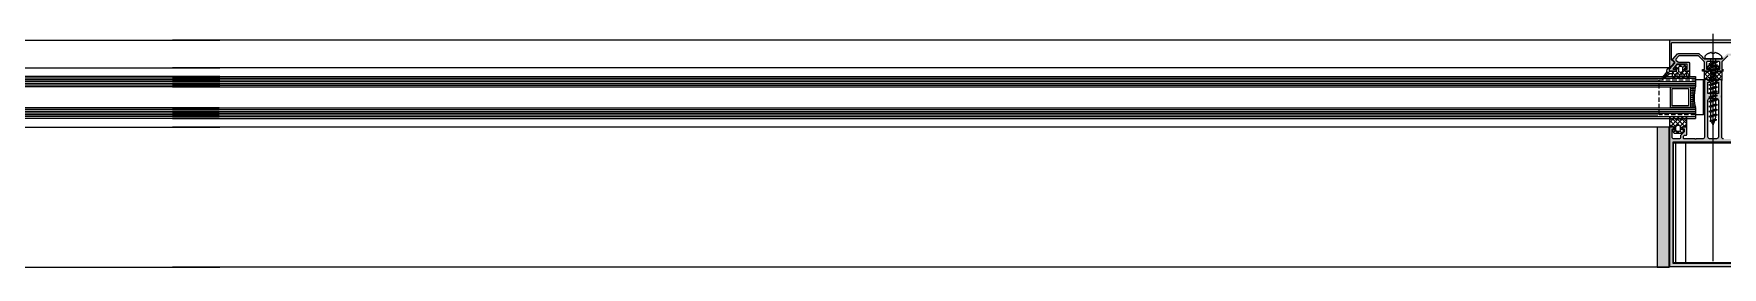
# Model space of a CAD drawing. Header units: millimetres. Extents: x 809 to 8159, y 33 to 4533.
# Drawn here: x 4685.3 to 4781.8, y 3467.1 to 3480.4 of the extents above; entities that cross this region are included whole.
import ezdxf

# ---------------------------------------------------------------- set-up
doc = ezdxf.new("R2010")
doc.units = ezdxf.units.MM
doc.linetypes.add('DASHDOT', pattern=[25.4, 12.7, -6.35, 0, -6.35])
doc.linetypes.add('HIDDEN', pattern=[0.375, 0.25, -0.125])
for name, color, linetype in [('1', 3, 'Continuous'), ('11', 11, 'Continuous'), ('3', 11, 'Continuous'), ('5', 11, 'Continuous'), ('EKSEN', 11, 'Continuous'), ('FITILLER', 240, 'Continuous'), ('GORUNUS-TARAMA', 11, 'Continuous')]:
    doc.layers.add(name, color=color, linetype=linetype)
doc.layers.add('cam', color=5, linetype='Continuous', lineweight=0)

# ---------------------------------------------------------------- blocks, each defined once
blk = doc.blocks.new('ajsdfxcvzx')
h = blk.add_hatch(color=256)
edge = h.paths.add_edge_path()
edge.add_arc((36734.93, -5111.391), 0.05, 90, 180, ccw=False)
edge.add_line((36734.93, -5111.341), (36739.57, -5111.341))
edge.add_arc((36739.57, -5111.391), 0.05, 0, 90, ccw=False)
edge.add_line((36739.62, -5111.391), (36739.62, -5112.345))
edge.add_line((36739.62, -5112.345), (36739.488, -5112.456))
edge.add_arc((36739.52, -5112.494), 0.05, 130, 220)
edge.add_line((36739.482, -5112.526), (36739.715, -5112.804))
edge.add_arc((36739.73, -5112.791), 0.02, 220, 360)
edge.add_line((36739.75, -5112.791), (36739.75, -5111.261))
edge.add_arc((36739.7, -5111.261), 0.05, 0, 90)
edge.add_line((36739.7, -5111.211), (36734.8, -5111.211))
edge.add_arc((36734.8, -5111.261), 0.05, 90, 180)
edge.add_line((36734.75, -5111.261), (36734.75, -5112.791))
edge.add_arc((36734.77, -5112.791), 0.02, 180, 320)
edge.add_line((36734.786, -5112.804), (36735.019, -5112.526))
edge.add_arc((36734.98, -5112.494), 0.05, 320, 410)
edge.add_line((36735.013, -5112.456), (36734.88, -5112.345))
edge.add_line((36734.88, -5112.345), (36734.88, -5111.391))
h = blk.add_hatch(color=256)
edge = h.paths.add_edge_path()
edge.add_line((36735.773, -5112.585), (36735.173, -5112.585))
edge.add_line((36735.173, -5112.585), (36734.938, -5112.865))
edge.add_line((36734.938, -5112.865), (36735.143, -5112.865))
edge.add_line((36735.143, -5112.865), (36735.143, -5112.935))
edge.add_arc((36735.093, -5112.935), 0.05, -90, 0, ccw=False)
edge.add_line((36735.093, -5112.985), (36734.755, -5112.985))
edge.add_line((36734.755, -5112.985), (36734.755, -5112.879))
edge.add_line((36734.755, -5112.879), (36735.054, -5112.523))
edge.add_arc((36735.016, -5112.491), 0.05, 320, 410)
edge.add_line((36735.048, -5112.453), (36734.958, -5112.378))
edge.add_arc((36734.99, -5112.339), 0.05, 140, 230, ccw=False)
edge.add_line((36734.952, -5112.307), (36735.208, -5112.002))
edge.add_arc((36735.246, -5112.035), 0.05, 90, 140, ccw=False)
edge.add_line((36735.246, -5111.985), (36736.426, -5111.985))
edge.add_arc((36736.426, -5112.035), 0.05, 45, 90, ccw=False)
edge.add_line((36736.461, -5111.999), (36736.638, -5112.176))
edge.add_line((36736.638, -5112.176), (36736.638, -5112.219))
edge.add_line((36736.638, -5112.219), (36736.681, -5112.219))
edge.add_line((36736.681, -5112.219), (36736.736, -5112.274))
edge.add_arc((36736.771, -5112.238), 0.05, 225, 270)
edge.add_line((36736.771, -5112.288), (36737.73, -5112.288))
edge.add_arc((36737.73, -5112.238), 0.05, 270, 315)
edge.add_line((36737.765, -5112.274), (36737.82, -5112.219))
edge.add_line((36737.82, -5112.219), (36737.862, -5112.219))
edge.add_line((36737.862, -5112.219), (36737.862, -5112.176))
edge.add_line((36737.862, -5112.176), (36738.039, -5111.999))
edge.add_arc((36738.075, -5112.035), 0.05, 90, 135, ccw=False)
edge.add_line((36738.075, -5111.985), (36739.254, -5111.985))
edge.add_arc((36739.254, -5112.035), 0.05, 40, 90, ccw=False)
edge.add_line((36739.293, -5112.002), (36739.548, -5112.307))
edge.add_arc((36739.51, -5112.339), 0.05, -50, 40, ccw=False)
edge.add_line((36739.542, -5112.378), (36739.453, -5112.453))
edge.add_arc((36739.485, -5112.491), 0.05, 130, 220)
edge.add_line((36739.447, -5112.523), (36739.745, -5112.879))
edge.add_line((36739.745, -5112.879), (36739.745, -5112.985))
edge.add_line((36739.745, -5112.985), (36739.408, -5112.985))
edge.add_arc((36739.408, -5112.935), 0.05, 180, 270, ccw=False)
edge.add_line((36739.358, -5112.935), (36739.358, -5112.865))
edge.add_line((36739.358, -5112.865), (36739.563, -5112.865))
edge.add_line((36739.563, -5112.865), (36739.328, -5112.585))
edge.add_line((36739.328, -5112.585), (36738.728, -5112.585))
edge.add_line((36738.728, -5112.585), (36738.728, -5112.865))
edge.add_line((36738.728, -5112.865), (36738.858, -5112.865))
edge.add_line((36738.858, -5112.865), (36738.858, -5112.935))
edge.add_arc((36738.808, -5112.935), 0.05, 270, 360, ccw=False)
edge.add_line((36738.808, -5112.985), (36738.608, -5112.985))
edge.add_line((36738.608, -5112.985), (36738.608, -5112.515))
edge.add_arc((36738.658, -5112.515), 0.05, 90, 180, ccw=False)
edge.add_line((36738.658, -5112.465), (36739.234, -5112.465))
edge.add_arc((36739.234, -5112.415), 0.05, 270, 310)
edge.add_line((36739.266, -5112.453), (36739.373, -5112.363))
edge.add_arc((36739.341, -5112.325), 0.05, 310, 400)
edge.add_line((36739.379, -5112.292), (36739.237, -5112.122))
edge.add_arc((36739.198, -5112.155), 0.05, 40, 90)
edge.add_line((36739.198, -5112.105), (36738.125, -5112.105))
edge.add_arc((36738.125, -5112.155), 0.05, 90, 135)
edge.add_line((36738.089, -5112.119), (36737.765, -5112.443))
edge.add_arc((36737.8, -5112.479), 0.05, 135, 180)
edge.add_line((36737.75, -5112.479), (36737.75, -5112.885))
edge.add_line((36737.75, -5112.885), (36737.85, -5112.885))
edge.add_line((36737.85, -5112.885), (36737.85, -5112.985))
edge.add_line((36737.85, -5112.985), (36737.55, -5112.985))
edge.add_arc((36737.55, -5112.935), 0.05, 180, 270, ccw=False)
edge.add_line((36737.5, -5112.935), (36737.5, -5112.865))
edge.add_line((36737.5, -5112.865), (36737.63, -5112.865))
edge.add_line((36737.63, -5112.865), (36737.63, -5112.488))
edge.add_arc((36737.58, -5112.488), 0.05, 0, 90)
edge.add_line((36737.58, -5112.438), (36736.92, -5112.438))
edge.add_arc((36736.92, -5112.488), 0.05, 90, 180)
edge.add_line((36736.87, -5112.488), (36736.87, -5112.865))
edge.add_line((36736.87, -5112.865), (36737, -5112.865))
edge.add_line((36737, -5112.865), (36737, -5112.935))
edge.add_arc((36736.95, -5112.935), 0.05, 270, 360, ccw=False)
edge.add_line((36736.95, -5112.985), (36736.65, -5112.985))
edge.add_line((36736.65, -5112.985), (36736.65, -5112.885))
edge.add_line((36736.65, -5112.885), (36736.75, -5112.885))
edge.add_line((36736.75, -5112.885), (36736.75, -5112.479))
edge.add_arc((36736.7, -5112.479), 0.05, 0, 45)
edge.add_line((36736.736, -5112.443), (36736.411, -5112.119))
edge.add_arc((36736.376, -5112.155), 0.05, 45, 90)
edge.add_line((36736.376, -5112.105), (36735.302, -5112.105))
edge.add_arc((36735.302, -5112.155), 0.05, 90, 140)
edge.add_line((36735.264, -5112.122), (36735.121, -5112.292))
edge.add_arc((36735.159, -5112.325), 0.05, 140, 230)
edge.add_line((36735.127, -5112.363), (36735.235, -5112.453))
edge.add_arc((36735.267, -5112.415), 0.05, 230, 270)
edge.add_line((36735.267, -5112.465), (36735.843, -5112.465))
edge.add_arc((36735.843, -5112.515), 0.05, 0, 90, ccw=False)
edge.add_line((36735.893, -5112.515), (36735.893, -5112.985))
edge.add_line((36735.893, -5112.985), (36735.693, -5112.985))
edge.add_arc((36735.693, -5112.935), 0.05, 180, 270, ccw=False)
edge.add_line((36735.643, -5112.935), (36735.643, -5112.865))
edge.add_line((36735.643, -5112.865), (36735.773, -5112.865))
edge.add_line((36735.773, -5112.865), (36735.773, -5112.585))
h = blk.add_hatch(color=256)
edge = h.paths.add_edge_path()
edge.add_line((36739.5, -5116.205), (36739.5, -5116.275))
edge.add_line((36739.5, -5116.275), (36739.59, -5116.275))
edge.add_line((36739.59, -5116.275), (36739.59, -5116.755))
edge.add_arc((36739.49, -5116.755), 0.1, 270, 360, ccw=False)
edge.add_line((36739.49, -5116.855), (36739.21, -5116.855))
edge.add_arc((36739.21, -5116.755), 0.1, 180, 270, ccw=False)
edge.add_line((36739.11, -5116.755), (36739.11, -5116.675))
edge.add_arc((36739.06, -5116.675), 0.05, 0, 45)
edge.add_line((36739.096, -5116.64), (36738.925, -5116.469))
edge.add_arc((36738.96, -5116.434), 0.05, 180, 225, ccw=False)
edge.add_line((36738.91, -5116.434), (36738.91, -5116.275))
edge.add_line((36738.91, -5116.275), (36739, -5116.275))
edge.add_line((36739, -5116.275), (36739, -5116.205))
edge.add_arc((36738.95, -5116.205), 0.05, 360, 450)
edge.add_line((36738.95, -5116.155), (36738.75, -5116.155))
edge.add_line((36738.75, -5116.155), (36738.75, -5116.595))
edge.add_arc((36738.8, -5116.595), 0.05, 180, 270)
edge.add_line((36738.8, -5116.645), (36738.867, -5116.645))
edge.add_arc((36738.867, -5116.695), 0.05, 45, 90, ccw=False)
edge.add_line((36738.903, -5116.659), (36738.936, -5116.692))
edge.add_arc((36738.9, -5116.727), 0.05, 0, 45, ccw=False)
edge.add_line((36738.95, -5116.727), (36738.95, -5116.805))
edge.add_arc((36738.9, -5116.805), 0.05, 270, 360, ccw=False)
edge.add_line((36738.9, -5116.855), (36738.65, -5116.855))
edge.add_line((36738.65, -5116.855), (36738.28, -5116.855))
edge.add_line((36738.28, -5116.855), (36738.25, -5116.885))
edge.add_line((36738.25, -5116.885), (36738.22, -5116.855))
edge.add_line((36738.22, -5116.855), (36737.85, -5116.855))
edge.add_arc((36737.842, -5116.763), 0.0919, 179.04495, 275.07053, ccw=False)
edge.add_line((36737.75, -5116.762), (36737.75, -5114.485))
edge.add_arc((36737.75, -5114.465), 0.02, 90, 270, ccw=False)
edge.add_line((36737.75, -5114.445), (36737.75, -5114.425))
edge.add_arc((36737.75, -5114.405), 0.02, 90, 270, ccw=False)
edge.add_line((36737.75, -5114.385), (36737.75, -5113.455))
edge.add_line((36737.75, -5113.455), (36737.61, -5113.455))
edge.add_arc((36737.61, -5113.515), 0.06, 90, 180)
edge.add_line((36737.55, -5113.515), (36737.48, -5113.515))
edge.add_arc((36737.48, -5113.545), 0.03, 90, 180)
edge.add_line((36737.45, -5113.545), (36737.45, -5113.585))
edge.add_arc((36737.48, -5113.585), 0.03, 180, 270)
edge.add_line((36737.48, -5113.615), (36737.55, -5113.615))
edge.add_line((36737.55, -5113.615), (36737.55, -5114.255))
edge.add_line((36737.55, -5114.255), (36737.3, -5114.255))
edge.add_line((36737.3, -5114.255), (36737.25, -5114.305))
edge.add_line((36737.25, -5114.305), (36737.2, -5114.255))
edge.add_line((36737.2, -5114.255), (36736.95, -5114.255))
edge.add_line((36736.95, -5114.255), (36736.95, -5113.615))
edge.add_line((36736.95, -5113.615), (36737.02, -5113.615))
edge.add_arc((36737.02, -5113.585), 0.03, 270, 360)
edge.add_line((36737.05, -5113.585), (36737.05, -5113.545))
edge.add_arc((36737.02, -5113.545), 0.03, 360, 450)
edge.add_line((36737.02, -5113.515), (36736.95, -5113.515))
edge.add_arc((36736.89, -5113.515), 0.06, 0, 90)
edge.add_line((36736.89, -5113.455), (36736.75, -5113.455))
edge.add_line((36736.75, -5113.455), (36736.75, -5114.385))
edge.add_arc((36736.75, -5114.405), 0.02, -90, 90, ccw=False)
edge.add_line((36736.75, -5114.425), (36736.75, -5114.445))
edge.add_arc((36736.75, -5114.465), 0.02, -90, 90, ccw=False)
edge.add_line((36736.75, -5114.485), (36736.75, -5116.762))
edge.add_arc((36736.658, -5116.763), 0.0919, -95.07053, 0.95505, ccw=False)
edge.add_line((36736.65, -5116.855), (36736.28, -5116.855))
edge.add_line((36736.28, -5116.855), (36736.25, -5116.885))
edge.add_line((36736.25, -5116.885), (36736.22, -5116.855))
edge.add_line((36736.22, -5116.855), (36735.85, -5116.855))
edge.add_line((36735.85, -5116.855), (36735.6, -5116.855))
edge.add_arc((36735.6, -5116.805), 0.05, 180, 270, ccw=False)
edge.add_line((36735.55, -5116.805), (36735.55, -5116.727))
edge.add_arc((36735.6, -5116.727), 0.05, 135, 180, ccw=False)
edge.add_line((36735.565, -5116.692), (36735.598, -5116.659))
edge.add_arc((36735.633, -5116.695), 0.05, 90, 135, ccw=False)
edge.add_line((36735.633, -5116.645), (36735.7, -5116.645))
edge.add_arc((36735.7, -5116.595), 0.05, 270, 360)
edge.add_line((36735.75, -5116.595), (36735.75, -5116.155))
edge.add_line((36735.75, -5116.155), (36735.55, -5116.155))
edge.add_arc((36735.55, -5116.205), 0.05, 90, 180)
edge.add_line((36735.5, -5116.205), (36735.5, -5116.275))
edge.add_line((36735.5, -5116.275), (36735.59, -5116.275))
edge.add_line((36735.59, -5116.275), (36735.59, -5116.434))
edge.add_arc((36735.54, -5116.434), 0.05, -45, 0, ccw=False)
edge.add_line((36735.576, -5116.469), (36735.405, -5116.64))
edge.add_arc((36735.44, -5116.675), 0.05, 135, 180)
edge.add_line((36735.39, -5116.675), (36735.39, -5116.755))
edge.add_arc((36735.29, -5116.755), 0.1, 270, 360, ccw=False)
edge.add_line((36735.29, -5116.855), (36735.01, -5116.855))
edge.add_arc((36735.01, -5116.755), 0.1, 180, 270, ccw=False)
edge.add_line((36734.91, -5116.755), (36734.91, -5116.275))
edge.add_line((36734.91, -5116.275), (36735, -5116.275))
edge.add_line((36735, -5116.275), (36735, -5116.205))
edge.add_arc((36734.95, -5116.205), 0.05, 360, 450)
edge.add_line((36734.95, -5116.155), (36734.75, -5116.155))
edge.add_line((36734.75, -5116.155), (36734.75, -5124.147))
edge.add_line((36734.75, -5124.147), (36739.75, -5124.147))
edge.add_line((36739.75, -5124.147), (36739.75, -5116.155))
edge.add_line((36739.75, -5116.155), (36739.55, -5116.155))
edge.add_arc((36739.55, -5116.205), 0.05, 90, 180)
h.paths.add_polyline_path([(36734.952, -5117.047), (36734.952, -5123.947), (36739.552, -5123.947), (36739.552, -5117.047), (36737.252, -5117.047)], flags=16)
edge = h.paths.add_edge_path(flags=16)
edge.add_arc((36737.452, -5114.647), 0.1, 0, 90, ccw=False)
edge.add_line((36737.552, -5114.647), (36737.552, -5116.747))
edge.add_arc((36737.452, -5116.747), 0.1, 270, 360, ccw=False)
edge.add_line((36737.452, -5116.847), (36737.052, -5116.847))
edge.add_arc((36737.052, -5116.747), 0.1, 180, 270, ccw=False)
edge.add_line((36736.952, -5116.747), (36736.952, -5114.647))
edge.add_arc((36737.052, -5114.647), 0.1, 90, 180, ccw=False)
edge.add_line((36737.052, -5114.547), (36737.452, -5114.547))
h = blk.add_hatch()
h.set_pattern_fill('NET', color=256, angle=270, style=0)
h.set_pattern_definition([(270, (35965.39826, -5172.3263), (0.125, -4e-17), []), (360, (35965.39826, -5172.3263), (5e-17, 0.125), [])])
h.paths.add_polyline_path([(36735.956, -5113.905), (36735.956, -5115.067), (36736.254, -5115.067), (36736.214, -5114.869), (36736.195, -5114.63), (36736.195, -5114.372), (36736.224, -5114.044), (36736.244, -5113.905)])
at = {"layer": 'FITILLER'}
h = blk.add_hatch(dxfattribs=at)
h.set_pattern_fill('NET', color=256, scale=1.5, angle=315, style=0)
h.set_pattern_definition([(225, (35957.36801, -5098.56867), (-0.13258252, 0.13258252), []), (135, (35957.36801, -5098.56867), (0.13258252, 0.13258252), [])])
edge = h.paths.add_edge_path(flags=16)
edge.add_arc((36735.368, -5112.813), 0.1, 90, 180)
edge.add_line((36735.268, -5112.813), (36735.268, -5112.938))
edge.add_arc((36735.368, -5112.938), 0.1, 180, 270)
edge.add_line((36735.368, -5113.038), (36735.418, -5113.038))
edge.add_arc((36735.418, -5112.938), 0.1, 270, 360)
edge.add_line((36735.518, -5112.938), (36735.518, -5112.813))
edge.add_arc((36735.418, -5112.813), 0.1, 360, 450)
edge.add_line((36735.418, -5112.713), (36735.368, -5112.713))
edge = h.paths.add_edge_path()
edge.add_arc((36734.409, -5112.969), 0.2, 319.76686, 350)
edge.add_line((36734.606, -5113.004), (36734.63, -5112.869))
edge.add_arc((36734.679, -5112.878), 0.05, 105, 170, ccw=False)
edge.add_line((36734.666, -5112.83), (36734.735, -5112.811))
edge.add_line((36734.735, -5112.811), (36734.735, -5112.988))
edge.add_line((36734.735, -5112.988), (36735.118, -5112.988))
edge.add_arc((36735.118, -5112.938), 0.05, 270, 360)
edge.add_line((36735.168, -5112.938), (36735.168, -5112.818))
edge.add_line((36735.168, -5112.818), (36735.068, -5112.818))
edge.add_line((36735.068, -5112.818), (36735.068, -5112.768))
edge.add_line((36735.068, -5112.768), (36735.143, -5112.638))
edge.add_arc((36735.186, -5112.663), 0.05, 90, 150, ccw=False)
edge.add_line((36735.186, -5112.613), (36735.599, -5112.613))
edge.add_arc((36735.599, -5112.663), 0.05, 30, 90, ccw=False)
edge.add_line((36735.642, -5112.638), (36735.718, -5112.768))
edge.add_line((36735.718, -5112.768), (36735.718, -5112.818))
edge.add_line((36735.718, -5112.818), (36735.618, -5112.818))
edge.add_line((36735.618, -5112.818), (36735.618, -5112.938))
edge.add_arc((36735.668, -5112.938), 0.05, 180, 270)
edge.add_line((36735.668, -5112.988), (36735.893, -5112.988))
edge.add_line((36735.893, -5112.988), (36735.893, -5113.338))
edge.add_line((36735.893, -5113.338), (36735.743, -5113.338))
edge.add_line((36735.743, -5113.338), (36735.743, -5113.188))
edge.add_arc((36735.693, -5113.188), 0.05, 0, 90)
edge.add_line((36735.693, -5113.138), (36735.673, -5113.138))
edge.add_arc((36735.673, -5113.188), 0.05, 90, 180)
edge.add_line((36735.623, -5113.188), (36735.623, -5113.338))
edge.add_line((36735.623, -5113.338), (36735.473, -5113.338))
edge.add_line((36735.473, -5113.338), (36735.473, -5113.188))
edge.add_arc((36735.423, -5113.188), 0.05, 360, 450)
edge.add_line((36735.423, -5113.138), (36735.403, -5113.138))
edge.add_arc((36735.403, -5113.188), 0.05, 90, 180)
edge.add_line((36735.353, -5113.188), (36735.353, -5113.338))
edge.add_line((36735.353, -5113.338), (36735.203, -5113.338))
edge.add_line((36735.203, -5113.338), (36735.203, -5113.188))
edge.add_arc((36735.153, -5113.188), 0.05, 360, 450)
edge.add_line((36735.153, -5113.138), (36735.133, -5113.138))
edge.add_arc((36735.133, -5113.188), 0.05, 90, 180)
edge.add_line((36735.083, -5113.188), (36735.083, -5113.338))
edge.add_line((36735.083, -5113.338), (36734.933, -5113.338))
edge.add_line((36734.933, -5113.338), (36734.933, -5113.188))
edge.add_arc((36734.883, -5113.188), 0.05, 0, 90)
edge.add_line((36734.883, -5113.138), (36734.774, -5113.138))
edge.add_arc((36734.774, -5113.188), 0.05, 90, 130)
edge.add_line((36734.742, -5113.149), (36734.423, -5113.417))
edge.add_arc((36734.385, -5113.385), 0.05, 139.76686, 319.76686, ccw=False)
edge.add_line((36734.347, -5113.352), (36734.562, -5113.099))
h = blk.add_hatch(dxfattribs=at)
h.set_pattern_fill('NET', color=256, scale=1.5, angle=315, style=0)
h.set_pattern_definition([(315, (36049.88823, -5094.67452), (0.13258252, 0.13258252), []), (45, (36049.88823, -5094.67452), (-0.13258252, 0.13258252), [])])
edge = h.paths.add_edge_path(flags=16)
edge.add_arc((36737.274, -5112.979), 0.1, 270, 360)
edge.add_line((36737.374, -5112.979), (36737.374, -5112.821))
edge.add_arc((36737.274, -5112.821), 0.1, 360, 450)
edge.add_line((36737.274, -5112.721), (36737.224, -5112.721))
edge.add_arc((36737.224, -5112.821), 0.1, 90, 180)
edge.add_line((36737.124, -5112.821), (36737.124, -5112.979))
edge.add_arc((36737.224, -5112.979), 0.1, 180, 270)
edge.add_line((36737.224, -5113.079), (36737.274, -5113.079))
edge = h.paths.add_edge_path()
edge.add_line((36737.749, -5112.996), (36737.749, -5113.513))
edge.add_arc((36737.739, -5113.513), 0.01, -135, 0, ccw=False)
edge.add_line((36737.732, -5113.52), (36737.621, -5113.409))
edge.add_arc((36737.615, -5113.415), 0.00893, 45, 135)
edge.add_line((36737.609, -5113.409), (36737.499, -5113.518))
edge.add_arc((36737.493, -5113.512), 0.00893, 225, 315, ccw=False)
edge.add_line((36737.487, -5113.518), (36737.378, -5113.409))
edge.add_arc((36737.371, -5113.415), 0.00893, 45, 135)
edge.add_line((36737.365, -5113.409), (36737.256, -5113.518))
edge.add_arc((36737.249, -5113.512), 0.00893, 225, 315, ccw=False)
edge.add_line((36737.243, -5113.518), (36737.134, -5113.409))
edge.add_arc((36737.127, -5113.415), 0.00893, 45, 135)
edge.add_line((36737.121, -5113.409), (36737.012, -5113.518))
edge.add_arc((36737.005, -5113.512), 0.00893, 225, 315, ccw=False)
edge.add_line((36736.999, -5113.518), (36736.89, -5113.409))
edge.add_arc((36736.883, -5113.415), 0.00893, 45, 135)
edge.add_line((36736.877, -5113.409), (36736.766, -5113.52))
edge.add_arc((36736.759, -5113.513), 0.01, 180, 315, ccw=False)
edge.add_line((36736.749, -5113.513), (36736.749, -5112.996))
edge.add_line((36736.749, -5112.996), (36736.974, -5112.996))
edge.add_arc((36736.974, -5112.946), 0.05, 270, 360)
edge.add_line((36737.024, -5112.946), (36737.024, -5112.826))
edge.add_line((36737.024, -5112.826), (36736.924, -5112.826))
edge.add_line((36736.924, -5112.826), (36736.924, -5112.776))
edge.add_line((36736.924, -5112.776), (36736.999, -5112.646))
edge.add_arc((36737.043, -5112.671), 0.05, 90, 150, ccw=False)
edge.add_line((36737.043, -5112.621), (36737.456, -5112.621))
edge.add_arc((36737.456, -5112.671), 0.05, 30, 90, ccw=False)
edge.add_line((36737.499, -5112.646), (36737.574, -5112.776))
edge.add_line((36737.574, -5112.776), (36737.574, -5112.826))
edge.add_line((36737.574, -5112.826), (36737.474, -5112.826))
edge.add_line((36737.474, -5112.826), (36737.474, -5112.946))
edge.add_arc((36737.524, -5112.946), 0.05, 180, 270)
edge.add_line((36737.524, -5112.996), (36737.749, -5112.996))
h = blk.add_hatch(dxfattribs=at)
h.set_pattern_fill('DOTS', color=256, scale=1.2, angle=225, style=0)
h.set_pattern_definition([(315, (35832.794355, -5021.98938), (-0.026516504, -0.079549513), [0, -0.075])])
h.paths.add_polyline_path([(36734.737, -5116.185), (36734.055, -5116.185), (36734.055, -5124.181), (36734.737, -5124.181)])
h = blk.add_hatch(dxfattribs=at)
h.set_pattern_fill('NET', color=256, scale=1.5, angle=315, style=0)
h.set_pattern_definition([(225, (35961.60954, -5102.54466), (-0.13258252, 0.13258252), []), (135, (35961.60954, -5102.54466), (0.13258252, 0.13258252), [])])
edge = h.paths.add_edge_path(flags=16)
edge.add_arc((36735.275, -5116.176), 0.1, 0, 90, ccw=False)
edge.add_line((36735.375, -5116.176), (36735.375, -5116.335))
edge.add_arc((36735.275, -5116.335), 0.1, -90, 0, ccw=False)
edge.add_line((36735.275, -5116.435), (36735.225, -5116.435))
edge.add_arc((36735.225, -5116.335), 0.1, 180, 270, ccw=False)
edge.add_line((36735.125, -5116.335), (36735.125, -5116.176))
edge.add_arc((36735.225, -5116.176), 0.1, 90, 180, ccw=False)
edge.add_line((36735.225, -5116.076), (36735.275, -5116.076))
edge = h.paths.add_edge_path()
edge.add_line((36735.75, -5116.16), (36735.75, -5115.643))
edge.add_arc((36735.74, -5115.643), 0.01, 360, 495)
edge.add_line((36735.733, -5115.636), (36735.622, -5115.746))
edge.add_arc((36735.616, -5115.74), 0.00893, 225, 315, ccw=False)
edge.add_line((36735.61, -5115.746), (36735.5, -5115.637))
edge.add_arc((36735.494, -5115.644), 0.00893, 45, 135)
edge.add_line((36735.488, -5115.637), (36735.379, -5115.746))
edge.add_arc((36735.372, -5115.74), 0.00893, 225, 315, ccw=False)
edge.add_line((36735.366, -5115.746), (36735.257, -5115.637))
edge.add_arc((36735.25, -5115.644), 0.00893, 45, 135)
edge.add_line((36735.244, -5115.637), (36735.135, -5115.746))
edge.add_arc((36735.128, -5115.74), 0.00893, 225, 315, ccw=False)
edge.add_line((36735.122, -5115.746), (36735.013, -5115.637))
edge.add_arc((36735.006, -5115.644), 0.00893, 45, 135)
edge.add_line((36735, -5115.637), (36734.891, -5115.746))
edge.add_arc((36734.884, -5115.74), 0.00893, 225, 315, ccw=False)
edge.add_line((36734.878, -5115.746), (36734.767, -5115.636))
edge.add_arc((36734.76, -5115.643), 0.01, 45, 180)
edge.add_line((36734.75, -5115.643), (36734.75, -5116.16))
edge.add_line((36734.75, -5116.16), (36734.975, -5116.16))
edge.add_arc((36734.975, -5116.21), 0.05, 0, 90, ccw=False)
edge.add_line((36735.025, -5116.21), (36735.025, -5116.33))
edge.add_line((36735.025, -5116.33), (36734.925, -5116.33))
edge.add_line((36734.925, -5116.33), (36734.925, -5116.38))
edge.add_line((36734.925, -5116.38), (36735, -5116.51))
edge.add_arc((36735.044, -5116.485), 0.05, 210, 270)
edge.add_line((36735.044, -5116.535), (36735.457, -5116.535))
edge.add_arc((36735.457, -5116.485), 0.05, 270, 330)
edge.add_line((36735.5, -5116.51), (36735.575, -5116.38))
edge.add_line((36735.575, -5116.38), (36735.575, -5116.33))
edge.add_line((36735.575, -5116.33), (36735.475, -5116.33))
edge.add_line((36735.475, -5116.33), (36735.475, -5116.21))
edge.add_arc((36735.525, -5116.21), 0.05, 90, 180, ccw=False)
edge.add_line((36735.525, -5116.16), (36735.75, -5116.16))
at = {"linetype": 'HIDDEN'}
for p, q in [((36734.167, -5113.485), (36736.25, -5113.485)), ((36734.167, -5115.485), (36734.167, -5113.485)), ((36736.227, -5115.485), (36734.167, -5115.485))]:
    blk.add_line(p, q, dxfattribs=at)
for p, q in [((36735.95, -5113.881), (36735.95, -5114.481)), ((36736.246, -5113.485), (36736.25, -5113.485))]:
    blk.add_line(p, q)
at = {"elevation": 0}
for points in [[(36734.88, -5111.391, -0.414214), (36734.93, -5111.341), (36739.57, -5111.341, -0.414214), (36739.62, -5111.391), (36739.62, -5112.345), (36739.488, -5112.456, 0.414214), (36739.482, -5112.526), (36739.715, -5112.804, 0.700208), (36739.75, -5112.791), (36739.75, -5111.261, 0.414214), (36739.7, -5111.211), (36734.8, -5111.211, 0.414214), (36734.75, -5111.261), (36734.75, -5112.791, 0.700208), (36734.786, -5112.804), (36735.019, -5112.526, 0.414214), (36735.013, -5112.456), (36734.88, -5112.345)], [(36737.452, -5114.547, -0.414214), (36737.552, -5114.647), (36737.552, -5116.747, -0.414214), (36737.452, -5116.847), (36737.052, -5116.847, -0.414214), (36736.952, -5116.747), (36736.952, -5114.647, -0.414214), (36737.052, -5114.547)]]:
    blk.add_lwpolyline(points, format="xyb", close=True, dxfattribs=at)
for points in [[(36738.089, -5112.119), (36737.765, -5112.443, 0.198912), (36737.75, -5112.479), (36737.75, -5112.885), (36737.85, -5112.885)], [(36737.85, -5112.985), (36737.55, -5112.985, -0.414214), (36737.5, -5112.935), (36737.5, -5112.865), (36737.63, -5112.865), (36737.63, -5112.488, 0.414214), (36737.58, -5112.438), (36736.92, -5112.438, 0.414214), (36736.87, -5112.488), (36736.87, -5112.865), (36737, -5112.865), (36737, -5112.935, -0.414214), (36736.95, -5112.985), (36736.65, -5112.985), (36736.65, -5112.885), (36736.75, -5112.885), (36736.75, -5112.479, 0.198912), (36736.736, -5112.443), (36736.411, -5112.119, 0.198912), (36736.376, -5112.105), (36735.302, -5112.105, 0.221695), (36735.264, -5112.122), (36735.121, -5112.292, 0.414214), (36735.127, -5112.363), (36735.235, -5112.453, 0.176327), (36735.267, -5112.465), (36735.843, -5112.465, -0.414214), (36735.893, -5112.515), (36735.893, -5112.985), (36735.693, -5112.985, -0.414214), (36735.643, -5112.935), (36735.643, -5112.865), (36735.773, -5112.865), (36735.773, -5112.585), (36735.173, -5112.585), (36734.938, -5112.865), (36735.143, -5112.865), (36735.143, -5112.935, -0.414214), (36735.093, -5112.985), (36734.755, -5112.985), (36734.755, -5112.879), (36735.054, -5112.523, 0.414214), (36735.048, -5112.453), (36734.958, -5112.378, -0.414214), (36734.952, -5112.307), (36735.208, -5112.002, -0.221695), (36735.246, -5111.985), (36736.426, -5111.985, -0.198912), (36736.461, -5111.999), (36736.638, -5112.176), (36736.638, -5112.219), (36736.681, -5112.219), (36736.736, -5112.274, 0.198912), (36736.771, -5112.288), (36737.73, -5112.288, 0.198912), (36737.765, -5112.274), (36737.82, -5112.219)], [(36737.85, -5116.855, -0.445362), (36737.75, -5116.762), (36737.75, -5114.485, -1), (36737.75, -5114.445), (36737.75, -5114.425, -1), (36737.75, -5114.385), (36737.75, -5113.455), (36737.61, -5113.455, 0.414214), (36737.55, -5113.515), (36737.48, -5113.515, 0.414214), (36737.45, -5113.545), (36737.45, -5113.585, 0.414214), (36737.48, -5113.615), (36737.55, -5113.615), (36737.55, -5114.255), (36737.3, -5114.255), (36737.25, -5114.305), (36737.2, -5114.255), (36736.95, -5114.255), (36736.95, -5113.615), (36737.02, -5113.615, 0.414214), (36737.05, -5113.585), (36737.05, -5113.545, 0.414214), (36737.02, -5113.515), (36736.95, -5113.515, 0.414214), (36736.89, -5113.455), (36736.75, -5113.455), (36736.75, -5114.385, -1), (36736.75, -5114.425), (36736.75, -5114.445, -1), (36736.75, -5114.485), (36736.75, -5116.762, -0.445362), (36736.65, -5116.855), (36736.28, -5116.855), (36736.25, -5116.885), (36736.22, -5116.855), (36735.85, -5116.855), (36735.6, -5116.855, -0.414214), (36735.55, -5116.805), (36735.55, -5116.727, -0.198912), (36735.565, -5116.692), (36735.598, -5116.659, -0.198912), (36735.633, -5116.645), (36735.7, -5116.645, 0.414214), (36735.75, -5116.595), (36735.75, -5116.155), (36735.55, -5116.155, 0.414214), (36735.5, -5116.205), (36735.5, -5116.275), (36735.59, -5116.275), (36735.59, -5116.434, -0.198912), (36735.576, -5116.469), (36735.405, -5116.64, 0.198912), (36735.39, -5116.675), (36735.39, -5116.755, -0.414214), (36735.29, -5116.855), (36735.01, -5116.855, -0.414214), (36734.91, -5116.755), (36734.91, -5116.275), (36735, -5116.275), (36735, -5116.205, 0.414214), (36734.95, -5116.155), (36734.75, -5116.155), (36734.75, -5124.147), (36739.75, -5124.147)]]:
    blk.add_lwpolyline(points, format="xyb", dxfattribs=at)
for points in [[(36735.95, -5113.881), (36735.95, -5115.067), (36734.805, -5115.067), (36734.805, -5113.881)], [(36735.85, -5113.981), (36735.85, -5114.967), (36734.905, -5114.967), (36734.905, -5113.981)], [(36735.956, -5113.905), (36735.956, -5115.067), (36736.254, -5115.067), (36736.214, -5114.869), (36736.195, -5114.63), (36736.195, -5114.372), (36736.224, -5114.044), (36736.244, -5113.905)], [(36734.952, -5117.047), (36734.952, -5123.947), (36739.552, -5123.947), (36739.552, -5117.047), (36737.252, -5117.047)]]:
    blk.add_lwpolyline(points, close=True, dxfattribs=at)
at = {"layer": '1', "linetype": 'DASHDOT', "ltscale": 10}
for p, q in [((36736.775, -5112.123), (36736.775, -5112.273)), ((36737.725, -5112.273), (36736.775, -5112.273)), ((36737.108, -5112.273), (36737.108, -5112.534)), ((36737.393, -5112.273), (36737.393, -5112.433)), ((36737.725, -5112.123), (36737.725, -5112.273)), ((36737.393, -5112.433), (36737.008, -5112.569)), ((36737.493, -5112.469), (36737.008, -5112.569)), ((36737.008, -5112.569), (36737.108, -5112.606)), ((36737.393, -5112.633), (36737.008, -5112.769)), ((36737.493, -5112.669), (36737.008, -5112.769)), ((36737.108, -5112.44), (36737.108, -5112.426)), ((36737.108, -5112.44), (36737.108, -5112.426)), ((36737.108, -5112.44), (36737.108, -5112.534)), ((36737.108, -5112.44), (36737.108, -5112.44)), ((36737.108, -5112.44), (36737.108, -5112.44)), ((36737.108, -5112.606), (36737.493, -5112.469)), ((36737.108, -5112.606), (36737.108, -5112.734)), ((36737.393, -5112.431), (36737.393, -5112.433)), ((36737.493, -5112.469), (36737.393, -5112.433)), ((36737.393, -5112.505), (36737.393, -5112.633)), ((36737.493, -5112.669), (36737.393, -5112.633))]:
    blk.add_line(p, q, dxfattribs=at)
for centre, radius, start, end in [((36737.25, -5112.57), 0.653, 98.40723, 136.68802), ((36737.25, -5111.837), 0.13, 222.68487, 317.31513), ((36737.25, -5112.57), 0.653, 43.31198, 81.59277)]:
    blk.add_arc(centre, radius, start, end, dxfattribs=at)
at = {"layer": '11'}
for p, q in [((36737.008, -5112.769), (36737.108, -5112.806)), ((36737.393, -5112.833), (36737.008, -5112.969)), ((36737.493, -5112.869), (36737.008, -5112.969)), ((36737.008, -5112.969), (36737.108, -5113.006)), ((36737.393, -5113.033), (36737.008, -5113.169)), ((36737.493, -5113.069), (36737.008, -5113.169)), ((36737.008, -5113.169), (36737.108, -5113.206)), ((36737.393, -5113.233), (36737.008, -5113.369)), ((36737.008, -5113.369), (36737.493, -5113.269)), ((36737.108, -5113.406), (36737.008, -5113.369)), ((36737.108, -5112.806), (36737.493, -5112.669)), ((36737.108, -5112.806), (36737.108, -5112.934)), ((36737.108, -5113.006), (36737.493, -5112.869)), ((36737.108, -5113.006), (36737.108, -5113.134)), ((36737.108, -5113.206), (36737.493, -5113.069)), ((36737.108, -5113.206), (36737.108, -5113.334)), ((36737.493, -5113.269), (36737.108, -5113.406)), ((36737.393, -5112.705), (36737.393, -5112.833)), ((36737.493, -5112.869), (36737.393, -5112.833)), ((36737.393, -5112.905), (36737.393, -5113.033)), ((36737.493, -5113.069), (36737.393, -5113.033)), ((36737.393, -5113.105), (36737.393, -5113.233)), ((36737.493, -5113.269), (36737.393, -5113.233)), ((36737.393, -5113.305), (36737.393, -5113.433)), ((36737.393, -5113.433), (36737.008, -5113.569)), ((36737.493, -5113.469), (36737.008, -5113.569)), ((36737.008, -5113.569), (36737.108, -5113.606)), ((36737.393, -5113.633), (36737.008, -5113.769)), ((36737.493, -5113.669), (36737.008, -5113.769)), ((36737.008, -5113.769), (36737.108, -5113.806)), ((36737.393, -5113.863), (36737.008, -5113.999)), ((36737.493, -5113.899), (36737.008, -5113.999)), ((36737.008, -5113.999), (36737.108, -5114.035)), ((36737.393, -5114.102), (36737.008, -5114.239)), ((36737.493, -5114.139), (36737.008, -5114.239)), ((36737.008, -5114.239), (36737.108, -5114.275)), ((36737.393, -5114.342), (36737.008, -5114.478)), ((36737.108, -5113.406), (36737.108, -5113.534)), ((36737.108, -5113.606), (36737.493, -5113.469)), ((36737.108, -5113.606), (36737.493, -5113.469)), ((36737.108, -5113.606), (36737.108, -5113.734)), ((36737.108, -5113.806), (36737.493, -5113.669)), ((36737.108, -5113.806), (36737.108, -5113.964)), ((36737.108, -5114.035), (36737.493, -5113.899)), ((36737.108, -5114.035), (36737.108, -5114.203)), ((36737.108, -5114.275), (36737.493, -5114.139)), ((36737.108, -5114.275), (36737.493, -5114.139)), ((36737.108, -5114.275), (36737.108, -5114.443)), ((36737.493, -5113.469), (36737.393, -5113.433)), ((36737.393, -5113.505), (36737.393, -5113.633)), ((36737.493, -5113.669), (36737.393, -5113.633)), ((36737.393, -5113.705), (36737.393, -5113.863)), ((36737.493, -5113.899), (36737.393, -5113.863)), ((36737.393, -5113.935), (36737.393, -5114.102)), ((36737.493, -5114.139), (36737.393, -5114.102)), ((36737.393, -5114.174), (36737.393, -5114.342)), ((36737.493, -5114.378), (36737.393, -5114.342)), ((36737.493, -5114.378), (36737.008, -5114.478)), ((36737.008, -5114.478), (36737.108, -5114.515)), ((36737.393, -5114.582), (36737.008, -5114.718)), ((36737.493, -5114.618), (36737.008, -5114.718)), ((36737.008, -5114.718), (36737.108, -5114.755)), ((36737.393, -5114.867), (36737.008, -5115.004)), ((36737.493, -5114.904), (36737.008, -5115.004)), ((36737.008, -5115.004), (36737.108, -5115.04)), ((36737.393, -5115.153), (36737.008, -5115.289)), ((36737.493, -5115.189), (36737.008, -5115.289)), ((36737.008, -5115.289), (36737.108, -5115.325)), ((36737.108, -5114.515), (36737.493, -5114.378)), ((36737.108, -5114.515), (36737.493, -5114.378)), ((36737.108, -5114.515), (36737.108, -5114.683)), ((36737.108, -5114.755), (36737.493, -5114.618)), ((36737.108, -5114.755), (36737.493, -5114.618)), ((36737.108, -5114.755), (36737.108, -5114.968)), ((36737.108, -5115.04), (36737.493, -5114.904)), ((36737.108, -5115.04), (36737.493, -5114.904)), ((36737.108, -5115.04), (36737.108, -5115.253)), ((36737.108, -5115.325), (36737.493, -5115.189)), ((36737.108, -5115.325), (36737.493, -5115.189)), ((36737.393, -5114.414), (36737.393, -5114.582)), ((36737.493, -5114.618), (36737.393, -5114.582)), ((36737.393, -5114.654), (36737.393, -5114.867)), ((36737.493, -5114.904), (36737.393, -5114.867)), ((36737.393, -5114.939), (36737.393, -5115.153)), ((36737.493, -5115.189), (36737.393, -5115.153)), ((36737.393, -5115.224), (36737.393, -5115.438)), ((36737.393, -5115.438), (36737.008, -5115.574)), ((36737.493, -5115.474), (36737.008, -5115.574)), ((36737.008, -5115.574), (36737.108, -5115.611)), ((36737.368, -5115.732), (36737.062, -5115.841)), ((36737.468, -5115.768), (36737.062, -5115.841)), ((36737.062, -5115.841), (36737.162, -5115.877)), ((36737.108, -5115.325), (36737.108, -5115.539)), ((36737.108, -5115.611), (36737.493, -5115.474)), ((36737.108, -5115.611), (36737.493, -5115.474)), ((36737.108, -5115.611), (36737.108, -5115.758)), ((36737.132, -5115.816), (36737.11, -5115.767)), ((36737.25, -5116.073), (36737.16, -5115.876)), ((36737.162, -5115.877), (36737.468, -5115.768)), ((36737.25, -5116.073), (36737.34, -5115.814)), ((36737.368, -5115.732), (36737.391, -5115.665)), ((36737.468, -5115.768), (36737.368, -5115.732)), ((36737.493, -5115.474), (36737.393, -5115.438)), ((36737.393, -5115.51), (36737.393, -5115.658))]:
    blk.add_line(p, q, dxfattribs=at)
for centre, start, end in [((36737.128, -5115.758), 180, 204.67488), ((36737.373, -5115.658), 340.88838, 0)]:
    blk.add_arc(centre, 0.02, start, end, dxfattribs=at)
at = {"layer": '3'}
for p, q in [((36736.707, -5113.485), (36736.25, -5113.485)), ((36736.707, -5115.485), (36736.707, -5113.485)), ((36736.707, -5115.485), (36736.25, -5115.485))]:
    blk.add_line(p, q, dxfattribs=at)
at = {"layer": '5'}
for p, q in [((36547.689, -5111.211), (36651.863, -5111.211)), ((36734.75, -5111.211), (36649.156, -5111.211)), ((36547.689, -5112.804), (36651.863, -5112.804)), ((36734.75, -5112.804), (36649.156, -5112.804)), ((36547.689, -5116.185), (36651.863, -5116.185)), ((36734.75, -5116.185), (36649.156, -5116.185)), ((36547.689, -5124.185), (36651.863, -5124.185)), ((36734.75, -5124.185), (36649.156, -5124.185))]:
    blk.add_line(p, q, dxfattribs=at)
at = {"layer": 'cam'}
for p, q in [((36651.863, -5113.285), (36546.189, -5113.285)), ((36651.863, -5113.385), (36546.189, -5113.385)), ((36649.156, -5113.285), (36736.25, -5113.285)), ((36649.156, -5113.385), (36736.25, -5113.385)), ((36736.25, -5113.285), (36736.25, -5113.885)), ((36651.863, -5113.585), (36546.189, -5113.585)), ((36651.863, -5113.685), (36546.189, -5113.685)), ((36651.863, -5113.785), (36546.189, -5113.785)), ((36651.863, -5113.885), (36546.189, -5113.885)), ((36651.863, -5113.485), (36548.314, -5113.485)), ((36649.156, -5113.485), (36734.106, -5113.485)), ((36649.156, -5113.585), (36736.25, -5113.585)), ((36649.156, -5113.685), (36736.25, -5113.685)), ((36649.156, -5113.785), (36736.25, -5113.785)), ((36649.156, -5113.885), (36736.25, -5113.885)), ((36651.814, -5115.085), (36546.189, -5115.085)), ((36651.814, -5115.185), (36546.189, -5115.185)), ((36651.814, -5115.285), (36546.189, -5115.285)), ((36649.156, -5115.085), (36736.25, -5115.085)), ((36649.156, -5115.185), (36736.25, -5115.185)), ((36649.156, -5115.285), (36736.25, -5115.285)), ((36736.25, -5115.085), (36736.25, -5115.685)), ((36651.814, -5115.385), (36546.189, -5115.385)), ((36651.814, -5115.585), (36546.189, -5115.585)), ((36651.814, -5115.685), (36546.189, -5115.685)), ((36651.814, -5115.485), (36548.31, -5115.485)), ((36649.156, -5115.385), (36736.25, -5115.385)), ((36649.156, -5115.485), (36734.097, -5115.485)), ((36649.156, -5115.585), (36736.25, -5115.585)), ((36649.156, -5115.685), (36736.25, -5115.685))]:
    blk.add_line(p, q, dxfattribs=at)
at = {"layer": 'EKSEN', "linetype": 'DASHDOT', "ltscale": 5}
blk.add_line((36737.25, -5123.848), (36737.25, -5110.852), dxfattribs=at)
at = {"layer": 'FITILLER', "elevation": 0}
for points in [[(36734.562, -5113.099, 0.132688), (36734.606, -5113.004), (36734.63, -5112.869, -0.291473), (36734.666, -5112.83), (36734.735, -5112.811), (36734.735, -5112.988), (36735.118, -5112.988, 0.414214), (36735.168, -5112.938), (36735.168, -5112.818), (36735.068, -5112.818), (36735.068, -5112.768), (36735.143, -5112.638, -0.267949), (36735.186, -5112.613), (36735.599, -5112.613, -0.267949), (36735.642, -5112.638), (36735.718, -5112.768), (36735.718, -5112.818), (36735.618, -5112.818), (36735.618, -5112.938, 0.414214), (36735.668, -5112.988), (36735.893, -5112.988), (36735.893, -5113.338), (36735.743, -5113.338), (36735.743, -5113.188, 0.414214), (36735.693, -5113.138), (36735.673, -5113.138, 0.414214), (36735.623, -5113.188), (36735.623, -5113.338), (36735.473, -5113.338), (36735.473, -5113.188, 0.414214), (36735.423, -5113.138), (36735.403, -5113.138, 0.414214), (36735.353, -5113.188), (36735.353, -5113.338), (36735.203, -5113.338), (36735.203, -5113.188, 0.414214), (36735.153, -5113.138), (36735.133, -5113.138, 0.414214), (36735.083, -5113.188), (36735.083, -5113.338), (36734.933, -5113.338), (36734.933, -5113.188, 0.414214), (36734.883, -5113.138), (36734.774, -5113.138, 0.176327), (36734.742, -5113.149), (36734.423, -5113.417, -1), (36734.347, -5113.352)], [(36735.368, -5112.713, 0.414214), (36735.268, -5112.813), (36735.268, -5112.938, 0.414214), (36735.368, -5113.038), (36735.418, -5113.038, 0.414214), (36735.518, -5112.938), (36735.518, -5112.813, 0.414214), (36735.418, -5112.713)], [(36737.749, -5112.996), (36737.749, -5113.513, -0.668179), (36737.732, -5113.52), (36737.621, -5113.409, 0.414214), (36737.609, -5113.409), (36737.499, -5113.518, -0.414214), (36737.487, -5113.518), (36737.378, -5113.409, 0.414214), (36737.365, -5113.409), (36737.256, -5113.518, -0.414214), (36737.243, -5113.518), (36737.134, -5113.409, 0.414214), (36737.121, -5113.409), (36737.012, -5113.518, -0.414214), (36736.999, -5113.518), (36736.89, -5113.409, 0.414214), (36736.877, -5113.409), (36736.766, -5113.52, -0.668179), (36736.749, -5113.513), (36736.749, -5112.996), (36736.974, -5112.996, 0.414214), (36737.024, -5112.946), (36737.024, -5112.826), (36736.924, -5112.826), (36736.924, -5112.776), (36736.999, -5112.646, -0.267949), (36737.043, -5112.621), (36737.456, -5112.621, -0.267949), (36737.499, -5112.646), (36737.574, -5112.776), (36737.574, -5112.826), (36737.474, -5112.826), (36737.474, -5112.946, 0.414214), (36737.524, -5112.996)], [(36737.274, -5113.079, 0.414214), (36737.374, -5112.979), (36737.374, -5112.821, 0.414214), (36737.274, -5112.721), (36737.224, -5112.721, 0.414214), (36737.124, -5112.821), (36737.124, -5112.979, 0.414214), (36737.224, -5113.079)], [(36735.75, -5116.16), (36735.75, -5115.643, 0.668179), (36735.733, -5115.636), (36735.622, -5115.746, -0.414214), (36735.61, -5115.746), (36735.5, -5115.637, 0.414214), (36735.488, -5115.637), (36735.379, -5115.746, -0.414214), (36735.366, -5115.746), (36735.257, -5115.637, 0.414214), (36735.244, -5115.637), (36735.135, -5115.746, -0.414214), (36735.122, -5115.746), (36735.013, -5115.637, 0.414214), (36735, -5115.637), (36734.891, -5115.746, -0.414214), (36734.878, -5115.746), (36734.767, -5115.636, 0.668179), (36734.75, -5115.643), (36734.75, -5116.16), (36734.975, -5116.16, -0.414214), (36735.025, -5116.21), (36735.025, -5116.33), (36734.925, -5116.33), (36734.925, -5116.38), (36735, -5116.51, 0.267949), (36735.044, -5116.535), (36735.457, -5116.535, 0.267949), (36735.5, -5116.51), (36735.575, -5116.38), (36735.575, -5116.33), (36735.475, -5116.33), (36735.475, -5116.21, -0.414214), (36735.525, -5116.16)], [(36735.275, -5116.076, -0.414214), (36735.375, -5116.176), (36735.375, -5116.335, -0.414214), (36735.275, -5116.435), (36735.225, -5116.435, -0.414214), (36735.125, -5116.335), (36735.125, -5116.176, -0.414214), (36735.225, -5116.076)]]:
    blk.add_lwpolyline(points, format="xyb", close=True, dxfattribs=at)
blk.add_lwpolyline([(36734.737, -5116.185), (36734.055, -5116.185), (36734.055, -5124.181), (36734.737, -5124.181)], close=True, dxfattribs=at)
at = {"layer": 'GORUNUS-TARAMA'}
for p, q in [((36734.966, -5117.105), (36734.966, -5123.94)), ((36739.535, -5117.105), (36734.966, -5117.105)), ((36735.108, -5117.105), (36735.108, -5123.94)), ((36735.666, -5117.105), (36735.666, -5123.94)), ((36739.535, -5123.94), (36734.966, -5123.94))]:
    blk.add_line(p, q, dxfattribs=at)

msp = doc.modelspace()

# ---------------------------------------------------------------- block references
at = {"layer": 'GORUNUS-TARAMA'}
msp.add_blockref('ajsdfxcvzx', (-31955.956, 8591.274), dxfattribs=at)

doc.saveas('drawing.dxf')
